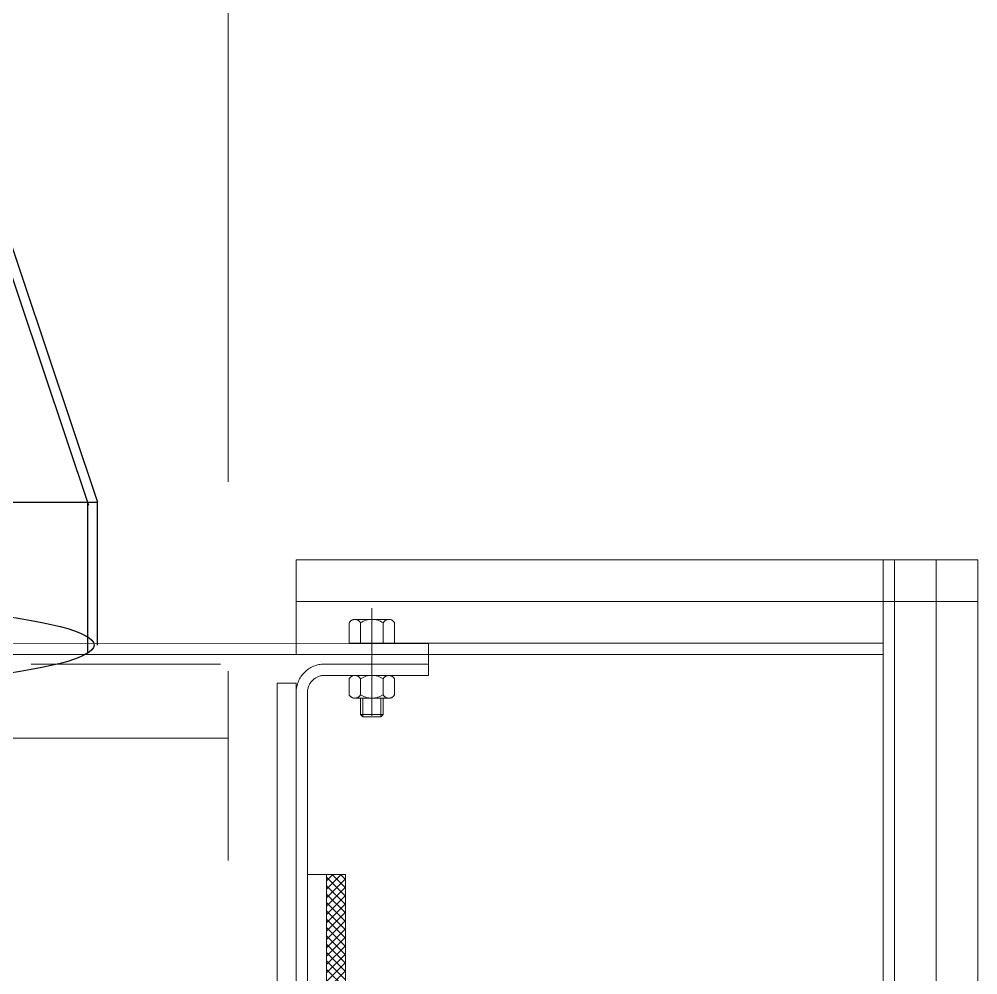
# Model space of a CAD drawing. Header units: inches. Extents: x 0 to 157513, y -28488 to 35640.
# Drawn here: x 10140 to 10646, y 17684 to 18189 of the extents above; entities that cross this region are included whole.
import ezdxf

# ---------------------------------------------------------------- set-up
doc = ezdxf.new("R2010")
doc.units = ezdxf.units.IN
doc.header["$LTSCALE"] = 400
doc.header["$MEASUREMENT"] = 0
doc.linetypes.add('HIDDEN', pattern=[9.525, 6.35, -3.175])
doc.linetypes.add('PHANTOM', pattern=[2.5, 1.25, -0.25, 0.25, -0.25, 0.25, -0.25])
doc.layers.add('BF', color=8, linetype='PHANTOM')
doc.layers.add('BF STR', color=8, linetype='PHANTOM', lineweight=5)

# ---------------------------------------------------------------- blocks, each defined once
blk = doc.blocks.new('611bf4 strgaele')
at = {"layer": 'BF STR'}
blk.add_line((-269600.72, 32448.64, -159.78), (-269600.72, 31439.26, -159.78), dxfattribs=at)
blk = doc.blocks.new('convcs611bc3')
at = {"layer": 'BF STR'}
for p, q in [((-30943.82, 66527.84, -1824.32), (-31303.78, 66527.85, -431.34)), ((-31303.78, 66477.85, -1329.09), (-31303.78, 66527.85, -1141)), ((-30993.82, 66527.84, 276.55), (-30993.82, 65647.55, -4329.99)), ((-30993.82, 66527.84, 338.6), (-30993.82, 65637.64, -1663.4)), ((-30987.82, 66527.84, 338.6), (-30987.82, 65637.64, -1663.4)), ((-30965.82, 66527.84, 374.48), (-30965.82, 64483.84, -36.95)), ((-30943.82, 66527.84, 340.94), (-30943.82, 65637.64, -1663.13)), ((-30943.82, 66505.84, -1824.33), (-31303.78, 66505.85, -431.35)), ((-31263.89, 66445.48, -1620.19), (-31263.89, 66502.42, 1127.2)), ((-31263.89, 66445.48, -1620.19), (-31263.89, 66502.42, 1127.2)), ((-31275.89, 66494.55, 1038.52), (-31275.89, 66483.85, 1038.52)), ((-31254.89, 66496.45, 1038.52), (-31272.84, 66496.45, 1038.52)), ((-31269.89, 66494.74, 1038.52), (-31269.89, 66483.85, 1038.52)), ((-31257.89, 66494.65, 1038.52), (-31257.89, 66483.85, 1038.52)), ((-31251.89, 66494.65, 1038.52), (-31251.89, 66483.85, 1038.52)), ((-31233.89, 66483.63, 387.59), (-32043.89, 66483.85, 387.66)), ((-31251.89, 66483.85, 1038.52), (-31275.89, 66483.85, 1038.52)), ((-31253.78, 66483.96, -1432.24), (-30993.82, 66483.96, -763.37)), ((-31233.89, 66477.85, 404.53), (-31233.89, 66483.63, 387.59)), ((-31233.89, 66477.85, 404.53), (-32043.89, 66477.85, 1039.24)), ((-30993.82, 66477.84, -1599.63), (-31306.18, 66477.85, -656.06)), ((-31233.89, 66472.85, 404.53), (-31233.89, 66477.85, 404.53)), ((-32043.89, 66472.85, 405.25), (-31234.39, 66472.85, 385.98)), ((-31288.89, 66472.85, -1620.19), (-31233.89, 66472.85, 404.53)), ((-31233.89, 66466.85, 422.12), (-31233.89, 66472.85, 404.53)), ((-31288.89, 66466.85, -1620.19), (-31233.89, 66466.85, -1620.19)), ((-31275.91, 66464.95, -1620.19), (-31275.91, 66456.62, -1620.19)), ((-31254.91, 66466.85, -1620.19), (-31272.86, 66466.85, -1620.19)), ((-31269.89, 66464.9, -1620.19), (-31269.89, 66460.4, -1620.19)), ((-31269.86, 66465.05, -1620.19), (-31269.86, 66456.62, -1620.19)), ((-31257.91, 66465.05, -1620.19), (-31257.91, 66456.62, -1620.19)), ((-31257.89, 66464.9, -1620.19), (-31257.89, 66460.4, -1620.19)), ((-31251.91, 66465.05, -1620.19), (-31251.91, 66456.62, -1620.19)), ((-31313.89, 66147.72, -3235.59), (-31313.89, 66462.85, 445.07)), ((-31313.89, 66462.85, 1038.52), (-31303.89, 66462.85, 1038.52)), ((-31303.89, 66147.72, -3206.28), (-31303.89, 66462.85, 448.51)), ((-31297.89, 66147.72, -6007.87), (-31297.89, 66457.85, -1620.19)), ((-31254.46, 66454.85, -1620.19), (-31273.32, 66454.85, -1620.19)), ((-31269.89, 66454.85, -1620.19), (-31269.89, 66446.17, -1620.19)), ((-31268.69, 66454.85, -1620.19), (-31268.69, 66444.97, -1620.19)), ((-31259.09, 66454.85, -1620.19), (-31259.09, 66444.97, -1620.19)), ((-31257.89, 66454.85, -1620.19), (-31257.89, 66446.17, -1620.19)), ((-31268.69, 66444.97, -1620.19), (-31269.89, 66446.17, -1620.19)), ((-31257.89, 66446.17, -1620.19), (-31269.89, 66446.17, -1620.19)), ((-31259.09, 66444.97, -1620.19), (-31268.69, 66444.97, -1620.19)), ((-31257.89, 66446.17, -1620.19), (-31259.09, 66444.97, -1620.19)), ((-31339.78, 66433.66, 387.6), (-31939.78, 66433.82, 387.65)), ((-31277.89, 66361.65, -3335.22), (-31297.89, 66361.65, -3335.22)), ((-31297.89, 66361.65, -3335.22), (-31297.89, 66121.84, -3335.22)), ((-31287.89, 66358.29, -3335.22), (-31284.53, 66361.65, -3335.22)), ((-31287.89, 66353.87, -3335.22), (-31280.11, 66361.65, -3335.22)), ((-31287.89, 66361.65, -3335.22), (-31287.89, 66263.72, -3335.22)), ((-31277.89, 66350.21, -3335.22), (-31287.89, 66360.21, -3335.22)), ((-31287.89, 66349.45, -3335.22), (-31277.89, 66359.45, -3335.22)), ((-31277.89, 66354.63, -3335.22), (-31284.91, 66361.65, -3335.22)), ((-31277.89, 66359.05, -3335.22), (-31280.49, 66361.65, -3335.22)), ((-31277.89, 66265.12, -3335.22), (-31277.89, 66361.65, -3335.22)), ((-31277.89, 66345.79, -3335.22), (-31287.89, 66355.79, -3335.22)), ((-31287.89, 66345.03, -3335.22), (-31277.89, 66355.03, -3335.22)), ((-31277.89, 66341.37, -3335.22), (-31287.89, 66351.37, -3335.22)), ((-31287.89, 66340.61, -3335.22), (-31277.89, 66350.61, -3335.22)), ((-31277.89, 66336.95, -3335.22), (-31287.89, 66346.95, -3335.22)), ((-31287.89, 66336.19, -3335.22), (-31277.89, 66346.19, -3335.22)), ((-31277.89, 66332.53, -3335.22), (-31287.89, 66342.53, -3335.22)), ((-31287.89, 66331.78, -3335.22), (-31277.89, 66341.78, -3335.22)), ((-31277.89, 66328.11, -3335.22), (-31287.89, 66338.11, -3335.22)), ((-31287.89, 66327.36, -3335.22), (-31277.89, 66337.36, -3335.22)), ((-31277.89, 66323.69, -3335.22), (-31287.89, 66333.69, -3335.22)), ((-31287.89, 66322.94, -3335.22), (-31277.89, 66332.94, -3335.22)), ((-31277.89, 66319.27, -3335.22), (-31287.89, 66329.27, -3335.22)), ((-31287.89, 66318.52, -3335.22), (-31277.89, 66328.52, -3335.22)), ((-31277.89, 66314.85, -3335.22), (-31287.89, 66324.85, -3335.22)), ((-31287.89, 66314.1, -3335.22), (-31277.89, 66324.1, -3335.22)), ((-31277.89, 66310.44, -3335.22), (-31287.89, 66320.44, -3335.22)), ((-31287.89, 66309.68, -3335.22), (-31277.89, 66319.68, -3335.22)), ((-31277.89, 66306.02, -3335.22), (-31287.89, 66316.02, -3335.22)), ((-31287.89, 66305.26, -3335.22), (-31277.89, 66315.26, -3335.22)), ((-31277.89, 66301.6, -3335.22), (-31287.89, 66311.6, -3335.22)), ((-31287.89, 66300.84, -3335.22), (-31277.89, 66310.84, -3335.22))]:
    blk.add_line(p, q, dxfattribs=at)
for centre, radius, start, end in [((-31272.84, 66493.05, 1038.52), 3.4, 28.0725, 153.764), ((-31263.86, 66485.63, 1038.52), 10.82, 56.4703, 123.5297), ((-31254.89, 66493.05, 1038.52), 3.4, 28.0725, 151.9275), ((-31288.89, 66457.85, -1620.19), 15, 90, 180), ((-31288.89, 66457.85, -1620.19), 9, 90, 180), ((-31272.86, 66463.45, -1620.19), 3.4, 28.0725, 153.764), ((-31263.89, 66456.03, -1620.19), 10.82, 56.4703, 123.5297), ((-31254.91, 66463.45, -1620.19), 3.4, 28.0725, 151.9275), ((-31272.86, 66458.22, -1620.19), 3.4, 206.236, 331.9275), ((-31263.89, 66465.67, -1620.19), 10.82, 236.4703, 303.5297), ((-31254.91, 66458.22, -1620.19), 3.4, 208.0725, 331.9275)]:
    blk.add_arc(centre, radius, start, end, dxfattribs=at)
blk = doc.blocks.new('m1ele611bf4')
at = {"color": 3, "linetype": 'HIDDEN', "ltscale": 300}
for p, q in [((-9608.02, 66760.44, 18.72), (-9540.02, 66557.44, 18.72)), ((-9540.28, 66479.31, 18.72), (-9540.28, 66559.02, 18.72))]:
    blk.add_line(p, q, dxfattribs=at)
at = {"ltscale": 10}
for p in [(-9603.28, 66762.02, 18.72), (-9995.28, 66559.02, 18.72), (-9535.28, 66483.54, 18.72)]:
    blk.add_line(p, (-9535.28, 66559.02, 18.72), dxfattribs=at)
blk.add_ellipse((-9766.16, 66483.54, 23.43), major_axis=(-229.16, 0), ratio=0.109516)

msp = doc.modelspace()

# ---------------------------------------------------------------- block references
for name, p in [('m1ele611bf4', (19716.16, -48625.26, -51.04)), ('convcs611bc3', (41589.75, -48624.65, -547.41))]:
    msp.add_blockref(name, p)
at = {"layer": 'BF'}
msp.add_blockref('611bf4 strgaele', (279850.69, -14004.25, 169.38), dxfattribs=at)

doc.saveas('drawing.dxf')
